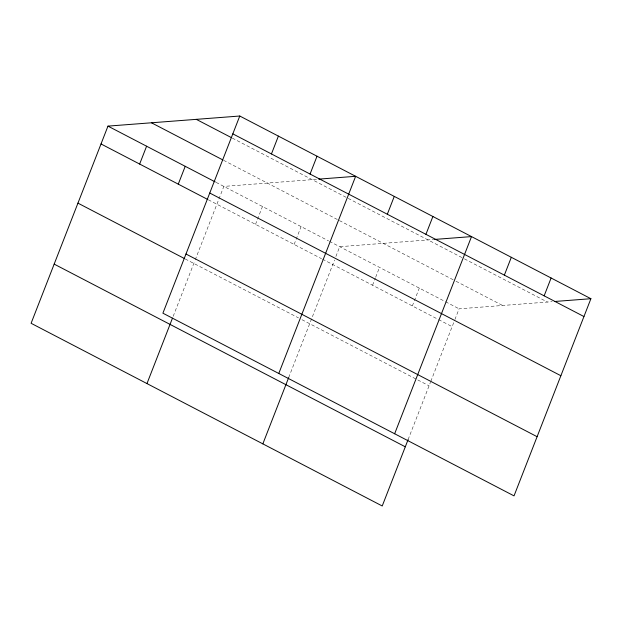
<?xml version="1.0" encoding="UTF-8"?>
<svg xmlns="http://www.w3.org/2000/svg" width="622" height="622" viewBox="0 0 622 622"><rect width="100%" height="100%" fill="white"/><g stroke="black" fill="none" stroke-linecap="round" stroke-linejoin="round"><path stroke-width="0.47" stroke-dasharray="3.11 2.33" d="M173.188 316.326L194.865 260.735M195.215 259.84L223.842 186.406L316.878 179.276M255.518 224.34L262.468 206.504M294.136 244.438L301.095 226.602M288.709 377.515L334.504 260.074M335.896 256.505L339.713 246.693L433.697 239.493M372.555 285.241L375.338 278.104M375.688 277.21L379.513 267.398M412.347 305.946L419.306 288.103M408.094 439.63L430.471 382.242M430.821 381.348L454.581 320.408M454.923 319.514L459.098 308.815L552.134 301.678M232.333 138.107L347.34 197.951M348.203 198.395L463.584 258.433M464.432 258.869L547.407 302.043M223.57 160.297L455.18 280.81M456.027 281.245L502.592 305.48M216.122 182.386L328.556 240.893M329.419 241.336L444.707 301.32M445.554 301.763L459.098 308.815M208.308 199.779L321.605 258.729M322.46 259.172L437.748 319.156M438.596 319.599L452.147 326.651M185.232 258.962L298.529 317.904M301.965 319.692L429.071 385.827"/><path stroke-width="0.93" d="M239.773 116.019L162.902 313.185L514.029 495.882L590.9 298.708L239.773 116.019L107.971 126.118L31.1 323.292L382.227 505.981L408.094 439.63M139.647 164.052L146.598 146.217M178.265 184.151L185.224 166.307M146.971 383.58L172.488 318.122M271.441 153.945L278.399 136.109M310.067 174.043L317.026 156.208M278.773 373.48L355.644 176.306L318.767 179.128M262.842 443.867L288.709 377.515M387.319 214.24L394.27 196.404M425.938 234.331L432.896 216.495M394.643 433.767L471.515 236.593L434.646 239.423M504.356 275.134L511.315 257.298M544.149 295.839L551.108 278.003M554.972 301.46L590.9 298.708M232.822 133.854L583.949 316.544M196.28 119.346L231.47 137.656M151.473 122.783L222.707 159.854M107.971 126.118L215.266 181.943M209.746 193.03L560.873 375.727M101.021 143.954L207.453 199.328M185.978 254.009L537.097 436.698M77.944 203.137L184.376 258.511M54.176 264.109L405.295 446.806"/></g></svg>
